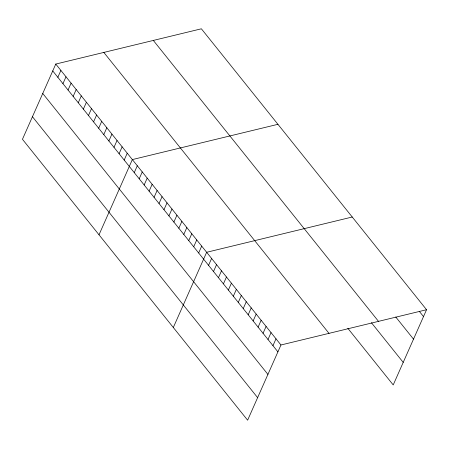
<?xml version="1.0" encoding="UTF-8"?>
<svg xmlns="http://www.w3.org/2000/svg" width="449" height="449" viewBox="0 0 449 449"><rect width="100%" height="100%" fill="white"/><g stroke="black" fill="none" stroke-linecap="round" stroke-linejoin="round"><path stroke-width="0.67" d="M55.783 64.061L22.45 139.28L247.624 420.202L280.956 344.989L426.55 309.72L201.377 28.798L55.783 64.061L280.956 344.989M57.842 77.295L60.884 70.431M62.95 83.66L65.992 76.801M68.052 90.03L71.094 83.166M73.159 96.395L76.195 89.536M78.261 102.765L81.303 95.901M83.362 109.129L86.404 102.271M88.47 115.5L91.512 108.636M93.572 121.864L96.614 115.006M98.679 128.234L101.715 121.37M103.781 134.599L106.823 127.74M108.883 140.969L111.924 134.105M113.99 147.339L117.032 140.475M119.092 153.704L122.134 146.84M124.199 160.074L127.235 153.21M99.01 234.793L132.343 159.58L277.937 124.311M134.257 172.618L137.293 165.76M139.207 178.803L142.249 171.939M144.163 184.982L147.205 178.118M149.113 191.162L152.155 184.298M154.069 197.341L157.111 190.477M159.025 203.52L162.067 196.662M163.975 209.7L167.017 202.841M168.931 215.885L171.973 209.021M173.886 222.064L176.923 215.2M178.837 228.244L181.879 221.379M183.793 234.423L186.835 227.559M188.748 240.602L191.785 233.744M193.699 246.782L196.741 239.923M198.654 252.967L201.696 246.103M173.314 327.501L206.647 252.282L352.241 217.013M208.561 265.325L211.602 258.461M213.516 271.505L216.558 264.641M218.467 277.684L221.509 270.826M223.422 283.863L226.464 277.005M228.378 290.048L231.42 283.184M233.328 296.228L236.37 289.364M238.284 302.407L241.326 295.543M243.24 308.586L246.277 301.722M248.19 314.766L251.232 307.907M253.146 320.945L256.188 314.087M258.102 327.13L261.138 320.266M263.052 333.31L266.094 326.445M268.008 339.489L271.05 332.625M272.964 345.668L276 338.804M426.55 309.72L393.217 384.939L347.807 328.281M419.383 311.432L423.508 316.579M395.76 316.994L413.512 339.135M153.328 40.432L378.501 321.355M371.43 322.724L403.213 362.377M103.826 52.426L329.005 333.349M52.741 70.925L277.914 351.848M42.745 93.482L267.918 374.404M32.446 116.723L257.619 397.646"/></g></svg>
